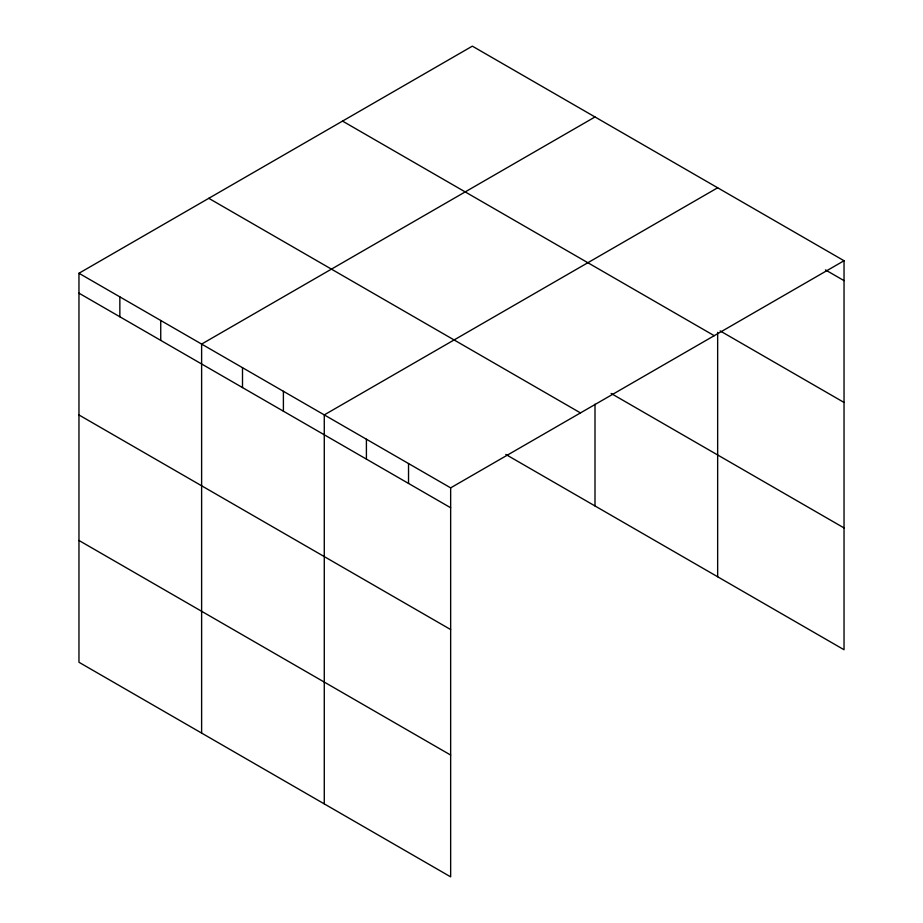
<?xml version="1.0" encoding="UTF-8"?>
<svg xmlns="http://www.w3.org/2000/svg" width="923" height="923" viewBox="0 0 923 923"><rect width="100%" height="100%" fill="white"/><g stroke="black" fill="none" stroke-linecap="round" stroke-linejoin="round"><path stroke-width="1.38" d="M78.963 273.266L450.655 487.863L450.655 876.85L78.963 662.264L78.963 273.266L472.345 46.15L844.037 260.736L844.037 649.734L505.804 454.451M595 116.967L201.618 344.083L201.618 733.07M717.656 187.784L324.273 414.9L324.273 803.887M450.655 487.863L844.037 260.736M825.45 269.908L844.037 280.638M720.136 330.907L844.037 402.44M342.537 121.098L714.217 335.684M611.107 393.452L844.037 527.933M208.783 198.318L580.463 412.904M78.963 293.168L450.655 507.754M78.963 414.969L450.655 629.555M78.963 540.463L450.655 755.049M717.656 332.338L717.656 576.771M595 404.216L595 505.954M408.531 463.542L408.531 483.433M366.408 439.221L366.408 459.123M283.396 391.294L283.396 411.197M242.507 367.689L242.507 387.591M160.74 320.477L160.74 340.379M119.852 296.871L119.852 316.774"/></g></svg>
